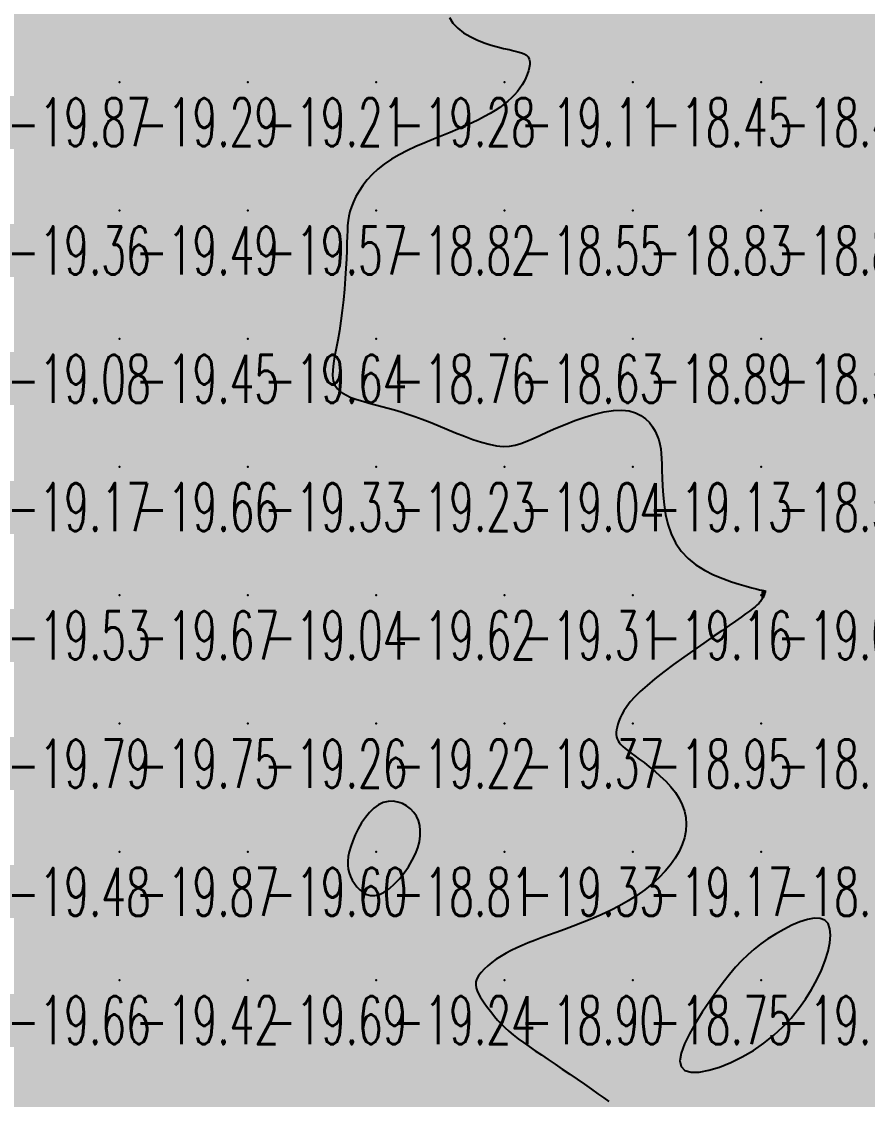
# Model space of a CAD drawing. Header units: millimetres. Extents: x 88261 to 90953, y 390274 to 392322.
# Drawn here: x 89302.6 to 89368.5, y 391067.9 to 391152 of the extents above; entities that cross this region are included whole.
import ezdxf
from ezdxf.enums import TextEntityAlignment as Align

# ---------------------------------------------------------------- set-up
doc = ezdxf.new("R2010")
doc.units = ezdxf.units.MM
doc.header["$LTSCALE"] = 25
for name, color, linetype in [('CN_03_00', 7, 'Continuous'), ('COTEAlt', 7, 'Continuous'), ('TN_COLORIAGE', 7, 'Continuous')]:
    doc.layers.add(name, color=color, linetype=linetype)
doc.styles.add('Simplex 1.0', font='Simplex.shx', dxfattribs={"width": 0.99, "height": 2.5})
doc.styles.get("Standard").update_dxf_attribs({"font": 'times.ttf'})

# ---------------------------------------------------------------- blocks, each defined once
blk = doc.blocks.new('COTE')
at = {"color": 0}
blk.add_point((0, 0), dxfattribs=at)
at = {"layer": 'COTEAlt'}
blk.add_attdef('ALT', text='', height=3.75, dxfattribs=at).set_placement((1.25, -1.25), align=Align.TOP_LEFT)

msp = doc.modelspace()

# ---------------------------------------------------------------- linework, layer by layer
at = {"layer": 'CN_03_00', "elevation": -19, "flags": 128}
msp.add_lwpolyline([(89335.951, 391152.274), (89336.23, 391151.828), (89336.605, 391151.434), (89337.056, 391151.088), (89337.562, 391150.789), (89338.101, 391150.532), (89338.653, 391150.315), (89339.197, 391150.134), (89339.712, 391149.987), (89340.18, 391149.868), (89340.598, 391149.772), (89340.967, 391149.69), (89341.287, 391149.613), (89341.558, 391149.533), (89341.782, 391149.444), (89341.958, 391149.335), (89342.087, 391149.2), (89342.17, 391149.031), (89342.211, 391148.833), (89342.212, 391148.61), (89342.179, 391148.367), (89342.114, 391148.109), (89342.021, 391147.841), (89341.904, 391147.569), (89341.767, 391147.297), (89341.613, 391147.03), (89341.44, 391146.768), (89341.246, 391146.51), (89341.029, 391146.256), (89340.787, 391146.006), (89340.517, 391145.759), (89340.218, 391145.514), (89339.888, 391145.272), (89339.523, 391145.031), (89339.125, 391144.791), (89338.692, 391144.551), (89338.225, 391144.31), (89337.723, 391144.067), (89337.187, 391143.821), (89336.615, 391143.57), (89336.007, 391143.315), (89335.367, 391143.054), (89334.702, 391142.784), (89334.026, 391142.504), (89333.349, 391142.211), (89332.684, 391141.901), (89332.043, 391141.574), (89331.438, 391141.226), (89330.879, 391140.855), (89330.378, 391140.459), (89329.933, 391140.045), (89329.542, 391139.618), (89329.203, 391139.185), (89328.914, 391138.753), (89328.671, 391138.328), (89328.473, 391137.916), (89328.317, 391137.525), (89328.2, 391137.157), (89328.116, 391136.802), (89328.059, 391136.444), (89328.023, 391136.071), (89328.001, 391135.666), (89327.986, 391135.216), (89327.973, 391134.707), (89327.956, 391134.124), (89327.928, 391133.458), (89327.888, 391132.721), (89327.837, 391131.933), (89327.773, 391131.112), (89327.696, 391130.274), (89327.607, 391129.44), (89327.504, 391128.627), (89327.388, 391127.853), (89327.26, 391127.133), (89327.13, 391126.469), (89327.012, 391125.862), (89326.917, 391125.308), (89326.859, 391124.809), (89326.851, 391124.361), (89326.904, 391123.966), (89327.032, 391123.62), (89327.243, 391123.324), (89327.53, 391123.07), (89327.881, 391122.854), (89328.284, 391122.667), (89328.728, 391122.505), (89329.201, 391122.36), (89329.692, 391122.226), (89330.189, 391122.097), (89330.683, 391121.966), (89331.177, 391121.831), (89331.676, 391121.687), (89332.186, 391121.532), (89332.712, 391121.362), (89333.259, 391121.173), (89333.834, 391120.963), (89334.441, 391120.729), (89335.083, 391120.469), (89335.751, 391120.193), (89336.433, 391119.914), (89337.116, 391119.643), (89337.79, 391119.394), (89338.442, 391119.177), (89339.06, 391119.007), (89339.632, 391118.894), (89340.151, 391118.848), (89340.629, 391118.866), (89341.083, 391118.942), (89341.53, 391119.069), (89341.988, 391119.242), (89342.472, 391119.454), (89343, 391119.699), (89343.589, 391119.972), (89344.249, 391120.263), (89344.968, 391120.561), (89345.725, 391120.851), (89346.499, 391121.119), (89347.273, 391121.349), (89348.024, 391121.527), (89348.734, 391121.64), (89349.383, 391121.672), (89349.955, 391121.613), (89350.452, 391121.473), (89350.878, 391121.265), (89351.24, 391121.002), (89351.542, 391120.699), (89351.79, 391120.368), (89351.99, 391120.024), (89352.147, 391119.679), (89352.267, 391119.343), (89352.355, 391119.009), (89352.417, 391118.665), (89352.458, 391118.299), (89352.485, 391117.9), (89352.502, 391117.456), (89352.515, 391116.956), (89352.531, 391116.387), (89352.555, 391115.744), (89352.599, 391115.04), (89352.677, 391114.297), (89352.8, 391113.534), (89352.982, 391112.771), (89353.236, 391112.028), (89353.573, 391111.325), (89354.008, 391110.682), (89354.546, 391110.115), (89355.166, 391109.623), (89355.841, 391109.2), (89356.543, 391108.841), (89357.246, 391108.541), (89357.922, 391108.295), (89358.543, 391108.096), (89359.081, 391107.94), (89359.517, 391107.821), (89359.856, 391107.734), (89360.111, 391107.673), (89360.293, 391107.633), (89360.416, 391107.607), (89360.492, 391107.59), (89360.533, 391107.577), (89360.552, 391107.561), (89360.559, 391107.538), (89360.558, 391107.508), (89360.549, 391107.471), (89360.535, 391107.428), (89360.516, 391107.379), (89360.494, 391107.326), (89360.469, 391107.268), (89360.444, 391107.207), (89360.418, 391107.142), (89360.389, 391107.073), (89360.352, 391106.998), (89360.305, 391106.915), (89360.242, 391106.824), (89360.161, 391106.723), (89360.057, 391106.61), (89359.928, 391106.485), (89359.767, 391106.345), (89359.569, 391106.184), (89359.326, 391105.998), (89359.03, 391105.78), (89358.674, 391105.524), (89358.25, 391105.226), (89357.752, 391104.878), (89357.17, 391104.476), (89356.504, 391104.016), (89355.772, 391103.509), (89354.999, 391102.968), (89354.207, 391102.406), (89353.423, 391101.836), (89352.668, 391101.272), (89351.969, 391100.727), (89351.349, 391100.214), (89350.826, 391099.744), (89350.395, 391099.315), (89350.046, 391098.924), (89349.769, 391098.568), (89349.552, 391098.243), (89349.385, 391097.946), (89349.257, 391097.672), (89349.158, 391097.419), (89349.079, 391097.183), (89349.018, 391096.963), (89348.977, 391096.757), (89348.957, 391096.565), (89348.957, 391096.384), (89348.98, 391096.214), (89349.025, 391096.053), (89349.093, 391095.901), (89349.185, 391095.755), (89349.305, 391095.611), (89349.454, 391095.462), (89349.635, 391095.305), (89349.851, 391095.133), (89350.105, 391094.941), (89350.399, 391094.723), (89350.736, 391094.475), (89351.115, 391094.191), (89351.526, 391093.874), (89351.955, 391093.525), (89352.386, 391093.148), (89352.806, 391092.744), (89353.202, 391092.316), (89353.557, 391091.867), (89353.859, 391091.399), (89354.095, 391090.915), (89354.264, 391090.417), (89354.364, 391089.908), (89354.397, 391089.389), (89354.363, 391088.865), (89354.261, 391088.336), (89354.091, 391087.806), (89353.854, 391087.276), (89353.55, 391086.751), (89353.183, 391086.232), (89352.757, 391085.722), (89352.277, 391085.225), (89351.746, 391084.743), (89351.169, 391084.28), (89350.55, 391083.839), (89349.894, 391083.422), (89349.205, 391083.032), (89348.493, 391082.669), (89347.767, 391082.33), (89347.038, 391082.015), (89346.314, 391081.721), (89345.607, 391081.449), (89344.925, 391081.195), (89344.279, 391080.959), (89343.676, 391080.739), (89343.114, 391080.531), (89342.59, 391080.332), (89342.098, 391080.138), (89341.634, 391079.944), (89341.195, 391079.747), (89340.775, 391079.544), (89340.372, 391079.329), (89339.981, 391079.1), (89339.609, 391078.86), (89339.26, 391078.611), (89338.942, 391078.355), (89338.66, 391078.098), (89338.422, 391077.84), (89338.232, 391077.585), (89338.098, 391077.336), (89338.024, 391077.096), (89338.004, 391076.862), (89338.033, 391076.632), (89338.104, 391076.404), (89338.21, 391076.176), (89338.343, 391075.945), (89338.499, 391075.709), (89338.669, 391075.465), (89338.849, 391075.211), (89339.041, 391074.949), (89339.246, 391074.679), (89339.468, 391074.402), (89339.71, 391074.121), (89339.974, 391073.835), (89340.265, 391073.546), (89340.583, 391073.255), (89340.933, 391072.963), (89341.312, 391072.668), (89341.722, 391072.367), (89342.16, 391072.059), (89342.626, 391071.739), (89343.118, 391071.407), (89343.637, 391071.059), (89344.181, 391070.692), (89344.747, 391070.307), (89345.325, 391069.91), (89345.904, 391069.51), (89346.471, 391069.116), (89347.014, 391068.737), (89347.522, 391068.381), (89347.982, 391068.058), (89348.383, 391067.777)], dxfattribs=at)
for points in [[(89333.487, 391087.562), (89333.612, 391088.029), (89333.678, 391088.476), (89333.686, 391088.901), (89333.638, 391089.299), (89333.536, 391089.67), (89333.38, 391090.011), (89333.173, 391090.318), (89332.917, 391090.589), (89332.62, 391090.818), (89332.289, 391090.997), (89331.933, 391091.12), (89331.559, 391091.179), (89331.177, 391091.168), (89330.795, 391091.081), (89330.42, 391090.909), (89330.061, 391090.65), (89329.72, 391090.316), (89329.403, 391089.924), (89329.111, 391089.489), (89328.847, 391089.028), (89328.616, 391088.556), (89328.421, 391088.091), (89328.263, 391087.648), (89328.147, 391087.239), (89328.071, 391086.864), (89328.034, 391086.517), (89328.035, 391086.194), (89328.071, 391085.89), (89328.142, 391085.599), (89328.247, 391085.318), (89328.383, 391085.04), (89328.55, 391084.765), (89328.747, 391084.502), (89328.973, 391084.265), (89329.226, 391084.066), (89329.507, 391083.918), (89329.813, 391083.836), (89330.146, 391083.832), (89330.503, 391083.919), (89330.882, 391084.105), (89331.274, 391084.381), (89331.669, 391084.732), (89332.055, 391085.142), (89332.422, 391085.596), (89332.76, 391086.08), (89333.056, 391086.579), (89333.302, 391087.077), (89333.487, 391087.562)], [(89364.945, 391078.026), (89365.237, 391078.774), (89365.456, 391079.488), (89365.595, 391080.151), (89365.647, 391080.742), (89365.604, 391081.246), (89365.46, 391081.643), (89365.207, 391081.915), (89364.842, 391082.051), (89364.382, 391082.061), (89363.847, 391081.963), (89363.257, 391081.774), (89362.634, 391081.511), (89361.998, 391081.191), (89361.369, 391080.832), (89360.769, 391080.45), (89360.211, 391080.058), (89359.692, 391079.652), (89359.2, 391079.22), (89358.724, 391078.754), (89358.253, 391078.244), (89357.776, 391077.68), (89357.283, 391077.051), (89356.763, 391076.35), (89356.211, 391075.571), (89355.654, 391074.742), (89355.123, 391073.893), (89354.651, 391073.058), (89354.27, 391072.268), (89354.013, 391071.555), (89353.912, 391070.953), (89353.999, 391070.492), (89354.296, 391070.197), (89354.779, 391070.062), (89355.414, 391070.071), (89356.165, 391070.21), (89356.998, 391070.463), (89357.878, 391070.816), (89358.771, 391071.254), (89359.641, 391071.761), (89360.46, 391072.326), (89361.223, 391072.938), (89361.927, 391073.593), (89362.575, 391074.283), (89363.165, 391075.001), (89363.697, 391075.741), (89364.171, 391076.497), (89364.588, 391077.261), (89364.945, 391078.026)]]:
    msp.add_lwpolyline(points, close=True, dxfattribs=at)
at = {"layer": 'TN_COLORIAGE', "color": 213}
for points in [[(89300.249, 391147.239, -19.281), (89310.249, 391147.239, -19.281), (89310.249, 391157.239, -19.281)], [(89300.249, 391157.239, -19.281), (89300.249, 391147.239, -19.281), (89310.249, 391157.239, -19.281)], [(89310.249, 391147.239, -19.154), (89320.249, 391147.239, -19.154), (89320.249, 391157.239, -19.154)], [(89310.249, 391157.239, -19.154), (89310.249, 391147.239, -19.154), (89320.249, 391157.239, -19.154)], [(89320.249, 391147.239, -19.627), (89330.249, 391147.239, -19.627), (89330.249, 391157.239, -19.627)], [(89320.249, 391157.239, -19.627), (89320.249, 391147.239, -19.627), (89330.249, 391157.239, -19.627)], [(89330.249, 391157.239, -19), (89336.683, 391157.239, -19), (89330.249, 391147.239, -19), (89334.694, 391151.685, -19)], [(89330.249, 391147.239, -19), (89334.694, 391151.685, -19), (89340.249, 391147.239, -19), (89340.249, 391149.666, -19)], [(89342.582, 391149.573, -19.111), (89340.249, 391149.666, -19.111), (89340.249, 391147.239, -19.111)], [(89341.943, 391147.239, -19.111), (89342.582, 391149.573, -19.111), (89340.249, 391147.239, -19.111)], [(89300.249, 391137.239, -19.286), (89310.249, 391137.239, -19.286), (89310.249, 391147.239, -19.286)], [(89300.249, 391147.239, -19.286), (89300.249, 391137.239, -19.286), (89310.249, 391147.239, -19.286)], [(89310.249, 391137.239, -19.208), (89320.249, 391137.239, -19.208), (89320.249, 391147.239, -19.208)], [(89310.249, 391147.239, -19.208), (89310.249, 391137.239, -19.208), (89320.249, 391147.239, -19.208)], [(89320.249, 391137.239, -19), (89327.895, 391137.239, -19), (89330.249, 391147.239, -19), (89330.249, 391141.128, -19)], [(89320.249, 391147.239, -19.278), (89320.249, 391137.239, -19.278), (89330.249, 391147.239, -19.278)], [(89330.249, 391147.239, -19), (89330.249, 391141.128, -19), (89340.249, 391147.239, -19), (89336.387, 391143.377, -19)], [(89340.249, 391145.254, -19.111), (89336.387, 391143.377, -19.111), (89340.249, 391147.239, -19.111)], [(89341.943, 391147.239, -19.111), (89340.249, 391145.254, -19.111), (89340.249, 391147.239, -19.111)], [(89300.249, 391127.239, -19.491), (89310.249, 391127.239, -19.491), (89310.249, 391137.239, -19.491)], [(89300.249, 391137.239, -19.491), (89300.249, 391127.239, -19.491), (89310.249, 391137.239, -19.491)], [(89310.249, 391127.239, -19.575), (89320.249, 391127.239, -19.575), (89320.249, 391137.239, -19.575)], [(89310.249, 391137.239, -19.575), (89310.249, 391127.239, -19.575), (89320.249, 391137.239, -19.575)], [(89320.249, 391127.239, -19), (89328.075, 391135.066, -19), (89320.249, 391137.239, -19), (89327.895, 391137.239, -19)], [(89327.538, 391127.239, -19.637), (89328.075, 391135.066, -19.637), (89320.249, 391127.239, -19.637)], [(89300.249, 391117.239, -19.452), (89310.249, 391117.239, -19.452), (89310.249, 391127.239, -19.452)], [(89300.249, 391127.239, -19.452), (89300.249, 391117.239, -19.452), (89310.249, 391127.239, -19.452)], [(89310.249, 391117.239, -19.637), (89320.249, 391117.239, -19.637), (89320.249, 391127.239, -19.637)], [(89310.249, 391127.239, -19.637), (89310.249, 391117.239, -19.637), (89320.249, 391127.239, -19.637)], [(89320.249, 391127.239, -19), (89327.538, 391127.239, -19), (89320.249, 391117.239, -19), (89326.101, 391123.092, -19)], [(89320.249, 391117.239, -19), (89326.101, 391123.092, -19), (89330.249, 391117.239, -19), (89330.249, 391122.115, -19)], [(89350.249, 391117.239, -19), (89350.249, 391122.686, -19), (89340.249, 391117.239, -19), (89342.759, 391119.749, -19)], [(89352.546, 391119.537, -19.132), (89350.249, 391122.686, -19.132), (89350.249, 391117.239, -19.132)], [(89334.037, 391121.028, -19.226), (89330.249, 391122.115, -19.226), (89330.249, 391117.239, -19.226)], [(89330.249, 391117.239, -19), (89334.037, 391121.028, -19), (89340.249, 391117.239, -19), (89340.249, 391118.147, -19)], [(89340.249, 391118.147, -19.037), (89342.759, 391119.749, -19.037), (89340.249, 391117.239, -19.037)], [(89352.45, 391117.239, -19.132), (89352.546, 391119.537, -19.132), (89350.249, 391117.239, -19.132)], [(89300.249, 391107.239, -19.66), (89310.249, 391107.239, -19.66), (89310.249, 391117.239, -19.66)], [(89300.249, 391117.239, -19.66), (89300.249, 391107.239, -19.66), (89310.249, 391117.239, -19.66)], [(89310.249, 391107.239, -19.335), (89320.249, 391107.239, -19.335), (89320.249, 391117.239, -19.335)], [(89310.249, 391117.239, -19.335), (89310.249, 391107.239, -19.335), (89320.249, 391117.239, -19.335)], [(89320.249, 391107.239, -19.226), (89330.249, 391107.239, -19.226), (89330.249, 391117.239, -19.226)], [(89320.249, 391117.239, -19.226), (89320.249, 391107.239, -19.226), (89330.249, 391117.239, -19.226)], [(89330.249, 391107.239, -19.037), (89340.249, 391107.239, -19.037), (89340.249, 391117.239, -19.037)], [(89330.249, 391117.239, -19.037), (89330.249, 391107.239, -19.037), (89340.249, 391117.239, -19.037)], [(89340.249, 391107.239, -19.132), (89350.249, 391107.239, -19.132), (89350.249, 391117.239, -19.132)], [(89340.249, 391117.239, -19.132), (89340.249, 391107.239, -19.132), (89350.249, 391117.239, -19.132)], [(89350.249, 391107.239, -19), (89352.837, 391109.828, -19), (89350.249, 391117.239, -19), (89352.45, 391117.239, -19)], [(89350.249, 391107.239, -19), (89352.837, 391109.828, -19), (89360.249, 391107.239, -19), (89360.249, 391107.541, -19)], [(89300.249, 391097.239, -19.674), (89310.249, 391097.239, -19.674), (89310.249, 391107.239, -19.674)], [(89300.249, 391107.239, -19.674), (89300.249, 391097.239, -19.674), (89310.249, 391107.239, -19.674)], [(89310.249, 391097.239, -19.039), (89320.249, 391097.239, -19.039), (89320.249, 391107.239, -19.039)], [(89310.249, 391107.239, -19.039), (89310.249, 391097.239, -19.039), (89320.249, 391107.239, -19.039)], [(89320.249, 391097.239, -19.617), (89330.249, 391097.239, -19.617), (89330.249, 391107.239, -19.617)], [(89320.249, 391107.239, -19.617), (89320.249, 391097.239, -19.617), (89330.249, 391107.239, -19.617)], [(89330.249, 391097.239, -19.311), (89340.249, 391097.239, -19.311), (89340.249, 391107.239, -19.311)], [(89330.249, 391107.239, -19.311), (89330.249, 391097.239, -19.311), (89340.249, 391107.239, -19.311)], [(89340.249, 391097.239, -19), (89348.966, 391097.239, -19), (89350.249, 391107.239, -19), (89350.249, 391099.731, -19)], [(89340.249, 391107.239, -19.163), (89340.249, 391097.239, -19.163), (89350.249, 391107.239, -19.163)], [(89350.249, 391107.239, -19), (89350.249, 391099.731, -19), (89360.249, 391107.239, -19), (89358.131, 391105.122, -19)], [(89360.249, 391106.637, -19.015), (89358.131, 391105.122, -19.015), (89360.249, 391107.239, -19.015)], [(89360.439, 391107.239, -19.015), (89360.655, 391107.646, -19.015), (89360.249, 391107.239, -19.015)], [(89360.249, 391107.541, -19.015), (89360.655, 391107.646, -19.015), (89360.249, 391107.239, -19.015)], [(89360.439, 391107.239, -19.015), (89360.249, 391106.637, -19.015), (89360.249, 391107.239, -19.015)], [(89300.249, 391087.239, -19.753), (89310.249, 391087.239, -19.753), (89310.249, 391097.239, -19.753)], [(89300.249, 391097.239, -19.753), (89300.249, 391087.239, -19.753), (89310.249, 391097.239, -19.753)], [(89310.249, 391087.239, -19.262), (89320.249, 391087.239, -19.262), (89320.249, 391097.239, -19.262)], [(89310.249, 391097.239, -19.262), (89310.249, 391087.239, -19.262), (89320.249, 391097.239, -19.262)], [(89320.249, 391087.239, -19), (89327.818, 391087.239, -19), (89330.249, 391097.239, -19), (89330.249, 391091.879, -19)], [(89320.249, 391097.239, -19.224), (89320.249, 391087.239, -19.224), (89330.249, 391097.239, -19.224)], [(89340.249, 391097.239, -19), (89333.707, 391090.697, -19), (89330.249, 391097.239, -19), (89330.249, 391091.879, -19)], [(89340.249, 391097.239, -19), (89333.707, 391090.697, -19), (89340.249, 391087.239, -19), (89333.964, 391087.239, -19)], [(89340.249, 391097.239, -19), (89348.966, 391097.239, -19), (89340.249, 391087.239, -19), (89348.836, 391095.826, -19)], [(89340.249, 391087.239, -19), (89348.836, 391095.826, -19), (89350.249, 391087.239, -19), (89350.249, 391094.862, -19)], [(89354.583, 391091.573, -19.173), (89350.249, 391094.862, -19.173), (89350.249, 391087.239, -19.173)], [(89354.573, 391087.239, -19.173), (89354.583, 391091.573, -19.173), (89350.249, 391087.239, -19.173)], [(89300.249, 391077.239, -19.873), (89310.249, 391077.239, -19.873), (89310.249, 391087.239, -19.873)], [(89300.249, 391087.239, -19.873), (89300.249, 391077.239, -19.873), (89310.249, 391087.239, -19.873)], [(89310.249, 391077.239, -19.605), (89320.249, 391077.239, -19.605), (89320.249, 391087.239, -19.605)], [(89310.249, 391087.239, -19.605), (89310.249, 391077.239, -19.605), (89320.249, 391087.239, -19.605)], [(89320.249, 391077.239, -19), (89328.058, 391085.049, -19), (89320.249, 391087.239, -19), (89327.818, 391087.239, -19)], [(89340.249, 391087.239, -19), (89340.249, 391079.487, -19), (89330.249, 391077.239, -19), (89337.44, 391077.239, -19)], [(89340.249, 391087.239, -19), (89333.964, 391087.239, -19), (89330.249, 391077.239, -19), (89330.249, 391082.806, -19)], [(89340.249, 391087.239, -19), (89340.249, 391079.487, -19), (89350.249, 391087.239, -19), (89343.794, 391080.785, -19)], [(89350.249, 391083.127, -19.173), (89343.794, 391080.785, -19.173), (89350.249, 391087.239, -19.173)], [(89350.249, 391083.127, -19.173), (89354.573, 391087.239, -19.173), (89350.249, 391087.239, -19.173)], [(89320.249, 391077.239, -19), (89328.058, 391085.049, -19), (89330.249, 391077.239, -19), (89330.249, 391082.806, -19)], [(89365.208, 391077.239, -19.11), (89366.446, 391083.437, -19.11), (89360.249, 391077.239, -19.11)], [(89360.249, 391080.506, -19.11), (89366.446, 391083.437, -19.11), (89360.249, 391077.239, -19.11)], [(89357.171, 391077.239, -19.11), (89360.249, 391080.506, -19.11), (89360.249, 391077.239, -19.11)], [(89300.249, 391067.239, -19.415), (89310.249, 391067.239, -19.415), (89310.249, 391077.239, -19.415)], [(89300.249, 391077.239, -19.415), (89300.249, 391067.239, -19.415), (89310.249, 391077.239, -19.415)], [(89310.249, 391067.239, -19.693), (89320.249, 391067.239, -19.693), (89320.249, 391077.239, -19.693)], [(89310.249, 391077.239, -19.693), (89310.249, 391067.239, -19.693), (89320.249, 391077.239, -19.693)], [(89320.249, 391067.239, -19.244), (89330.249, 391067.239, -19.244), (89330.249, 391077.239, -19.244)], [(89320.249, 391077.239, -19.244), (89320.249, 391067.239, -19.244), (89330.249, 391077.239, -19.244)], [(89330.249, 391067.239, -19), (89338.582, 391075.572, -19), (89330.249, 391077.239, -19), (89337.44, 391077.239, -19)], [(89360.249, 391071.174, -19.11), (89351.644, 391068.635, -19.11), (89360.249, 391077.239, -19.11)], [(89357.171, 391077.239, -19.11), (89351.644, 391068.635, -19.11), (89360.249, 391077.239, -19.11)], [(89365.208, 391077.239, -19.11), (89360.249, 391071.174, -19.11), (89360.249, 391077.239, -19.11)], [(89330.249, 391067.239, -19), (89338.582, 391075.572, -19), (89340.249, 391067.239, -19), (89340.249, 391073.261, -19)], [(89343.923, 391070.913, -19.144), (89340.249, 391073.261, -19.144), (89340.249, 391067.239, -19.144)], [(89343.923, 391070.913, -19.144), (89349.144, 391067.239, -19.144), (89340.249, 391067.239, -19.144)]]:
    msp.add_solid(points, dxfattribs=at)
at = {"layer": 'TN_COLORIAGE', "color": 203}
for points in [[(89340.249, 391149.666, -18.652), (89334.694, 391151.685, -18.652), (89340.249, 391157.239, -18.652)], [(89334.694, 391151.685, -18.652), (89336.683, 391157.239, -18.652), (89340.249, 391157.239, -18.652)], [(89340.249, 391149.666, -18.634), (89342.582, 391149.573, -18.634), (89340.249, 391157.239, -18.634), (89350.249, 391157.239, -18.634)], [(89342.582, 391149.573, -18.454), (89341.943, 391147.239, -18.454), (89350.249, 391157.239, -18.454), (89350.249, 391147.239, -18.454)], [(89350.249, 391147.239, -18.962), (89360.249, 391147.239, -18.962), (89360.249, 391157.239, -18.962)], [(89350.249, 391157.239, -18.962), (89350.249, 391147.239, -18.962), (89360.249, 391157.239, -18.962)], [(89360.249, 391147.239, -18.242), (89370.249, 391147.239, -18.242), (89370.249, 391157.239, -18.242)], [(89360.249, 391157.239, -18.242), (89360.249, 391147.239, -18.242), (89370.249, 391157.239, -18.242)], [(89340.249, 391137.239, -18.454), (89350.249, 391137.239, -18.454), (89350.249, 391147.239, -18.454)], [(89340.249, 391145.254, -18.454), (89341.943, 391147.239, -18.454), (89340.249, 391137.239, -18.454), (89350.249, 391147.239, -18.454)], [(89350.249, 391137.239, -18.469), (89360.249, 391137.239, -18.469), (89360.249, 391147.239, -18.469)], [(89350.249, 391147.239, -18.469), (89350.249, 391137.239, -18.469), (89360.249, 391147.239, -18.469)], [(89360.249, 391137.239, -18.457), (89370.249, 391137.239, -18.457), (89370.249, 391147.239, -18.457)], [(89360.249, 391147.239, -18.457), (89360.249, 391137.239, -18.457), (89370.249, 391147.239, -18.457)], [(89336.387, 391143.377, -18.551), (89340.249, 391145.254, -18.551), (89330.249, 391137.239, -18.551), (89340.249, 391137.239, -18.551)], [(89336.387, 391143.377, -18.823), (89330.249, 391141.128, -18.823), (89330.249, 391137.239, -18.823)], [(89330.249, 391141.128, -18.823), (89327.895, 391137.239, -18.823), (89330.249, 391137.239, -18.823)], [(89328.075, 391135.066, -18.763), (89327.538, 391127.239, -18.763), (89330.249, 391137.239, -18.763), (89330.249, 391127.239, -18.763)], [(89327.895, 391137.239, -18.823), (89328.075, 391135.066, -18.823), (89330.249, 391137.239, -18.823)], [(89330.249, 391127.239, -18.551), (89340.249, 391127.239, -18.551), (89340.249, 391137.239, -18.551)], [(89330.249, 391137.239, -18.551), (89330.249, 391127.239, -18.551), (89340.249, 391137.239, -18.551)], [(89340.249, 391127.239, -18.833), (89350.249, 391127.239, -18.833), (89350.249, 391137.239, -18.833)], [(89340.249, 391137.239, -18.833), (89340.249, 391127.239, -18.833), (89350.249, 391137.239, -18.833)], [(89350.249, 391127.239, -18.848), (89360.249, 391127.239, -18.848), (89360.249, 391137.239, -18.848)], [(89350.249, 391137.239, -18.848), (89350.249, 391127.239, -18.848), (89360.249, 391137.239, -18.848)], [(89360.249, 391127.239, -18.387), (89370.249, 391127.239, -18.387), (89370.249, 391137.239, -18.387)], [(89360.249, 391137.239, -18.387), (89360.249, 391127.239, -18.387), (89370.249, 391137.239, -18.387)], [(89330.249, 391122.115, -18.763), (89326.101, 391123.092, -18.763), (89330.249, 391127.239, -18.763)], [(89326.101, 391123.092, -18.763), (89327.538, 391127.239, -18.763), (89330.249, 391127.239, -18.763)], [(89330.249, 391122.115, -18.63), (89334.037, 391121.028, -18.63), (89330.249, 391127.239, -18.63), (89340.249, 391127.239, -18.63)], [(89340.249, 391118.147, -18.63), (89334.037, 391121.028, -18.63), (89340.249, 391127.239, -18.63)], [(89342.759, 391119.749, -18.63), (89340.249, 391118.147, -18.63), (89350.249, 391127.239, -18.63), (89340.249, 391127.239, -18.63)], [(89342.759, 391119.749, -18.89), (89350.249, 391122.686, -18.89), (89350.249, 391127.239, -18.89)], [(89350.249, 391122.686, -18.558), (89352.546, 391119.537, -18.558), (89350.249, 391127.239, -18.558), (89360.249, 391127.239, -18.558)], [(89352.546, 391119.537, -18.533), (89352.45, 391117.239, -18.533), (89360.249, 391127.239, -18.533), (89360.249, 391117.239, -18.533)], [(89360.249, 391117.239, -18.715), (89370.249, 391117.239, -18.715), (89370.249, 391127.239, -18.715)], [(89360.249, 391127.239, -18.715), (89360.249, 391117.239, -18.715), (89370.249, 391127.239, -18.715)], [(89352.45, 391117.239, -18.533), (89352.837, 391109.828, -18.533), (89360.249, 391117.239, -18.533)], [(89360.249, 391107.541, -18.533), (89352.837, 391109.828, -18.533), (89360.249, 391117.239, -18.533)], [(89360.655, 391107.646, -18.533), (89360.249, 391107.541, -18.533), (89370.249, 391117.239, -18.533), (89360.249, 391117.239, -18.533)], [(89360.655, 391107.646, -18.253), (89360.439, 391107.239, -18.253), (89370.249, 391117.239, -18.253), (89370.249, 391107.239, -18.253)], [(89360.249, 391097.239, -18.253), (89370.249, 391097.239, -18.253), (89370.249, 391107.239, -18.253)], [(89360.249, 391106.637, -18.253), (89360.439, 391107.239, -18.253), (89360.249, 391097.239, -18.253), (89370.249, 391107.239, -18.253)], [(89358.131, 391105.122, -18.773), (89360.249, 391106.637, -18.773), (89350.249, 391097.239, -18.773), (89360.249, 391097.239, -18.773)], [(89358.131, 391105.122, -18.946), (89350.249, 391099.731, -18.946), (89350.249, 391097.239, -18.946)], [(89350.249, 391099.731, -18.946), (89348.966, 391097.239, -18.946), (89350.249, 391097.239, -18.946)], [(89350.249, 391094.862, -18.946), (89348.836, 391095.826, -18.946), (89350.249, 391097.239, -18.946)], [(89348.836, 391095.826, -18.946), (89348.966, 391097.239, -18.946), (89350.249, 391097.239, -18.946)], [(89350.249, 391094.862, -18.773), (89354.583, 391091.573, -18.773), (89350.249, 391097.239, -18.773), (89360.249, 391097.239, -18.773)], [(89354.583, 391091.573, -18.772), (89354.573, 391087.239, -18.772), (89360.249, 391097.239, -18.772), (89360.249, 391087.239, -18.772)], [(89360.249, 391087.239, -18.67), (89370.249, 391087.239, -18.67), (89370.249, 391097.239, -18.67)], [(89360.249, 391097.239, -18.67), (89360.249, 391087.239, -18.67), (89370.249, 391097.239, -18.67)], [(89330.249, 391091.879, -18.806), (89327.818, 391087.239, -18.806), (89330.249, 391087.239, -18.806)], [(89330.249, 391091.879, -18.806), (89333.707, 391090.697, -18.806), (89330.249, 391087.239, -18.806)], [(89333.964, 391087.239, -18.806), (89333.707, 391090.697, -18.806), (89330.249, 391087.239, -18.806)], [(89327.818, 391087.239, -18.806), (89328.058, 391085.049, -18.806), (89330.249, 391087.239, -18.806)], [(89330.249, 391082.806, -18.806), (89328.058, 391085.049, -18.806), (89330.249, 391087.239, -18.806)], [(89330.249, 391082.806, -18.806), (89333.964, 391087.239, -18.806), (89330.249, 391087.239, -18.806)], [(89360.249, 391080.506, -18.752), (89357.171, 391077.239, -18.752), (89360.249, 391087.239, -18.752), (89350.249, 391077.239, -18.752)], [(89354.573, 391087.239, -18.752), (89350.249, 391083.127, -18.752), (89360.249, 391087.239, -18.752), (89350.249, 391077.239, -18.752)], [(89366.446, 391083.437, -18.772), (89360.249, 391080.506, -18.772), (89370.249, 391087.239, -18.772), (89360.249, 391087.239, -18.772)], [(89366.446, 391083.437, -18.888), (89365.208, 391077.239, -18.888), (89370.249, 391087.239, -18.888), (89370.249, 391077.239, -18.888)], [(89343.794, 391080.785, -18.752), (89350.249, 391083.127, -18.752), (89340.249, 391077.239, -18.752), (89350.249, 391077.239, -18.752)], [(89343.794, 391080.785, -18.905), (89340.249, 391079.487, -18.905), (89340.249, 391077.239, -18.905)], [(89337.44, 391077.239, -18.905), (89340.249, 391079.487, -18.905), (89340.249, 391077.239, -18.905)], [(89337.44, 391077.239, -18.905), (89338.582, 391075.572, -18.905), (89340.249, 391077.239, -18.905)], [(89340.249, 391073.261, -18.905), (89338.582, 391075.572, -18.905), (89340.249, 391077.239, -18.905)], [(89340.249, 391073.261, -18.752), (89343.923, 391070.913, -18.752), (89340.249, 391077.239, -18.752), (89350.249, 391077.239, -18.752)], [(89349.144, 391067.239, -18.752), (89343.923, 391070.913, -18.752), (89350.249, 391067.239, -18.752), (89350.249, 391077.239, -18.752)], [(89351.644, 391068.635, -18.752), (89357.171, 391077.239, -18.752), (89350.249, 391067.239, -18.752), (89350.249, 391077.239, -18.752)], [(89360.249, 391067.239, -18.888), (89370.249, 391067.239, -18.888), (89370.249, 391077.239, -18.888)], [(89360.249, 391071.174, -18.888), (89365.208, 391077.239, -18.888), (89360.249, 391067.239, -18.888), (89370.249, 391077.239, -18.888)], [(89351.644, 391068.635, -18.928), (89360.249, 391071.174, -18.928), (89350.249, 391067.239, -18.928), (89360.249, 391067.239, -18.928)]]:
    msp.add_solid(points, dxfattribs=at)

# ---------------------------------------------------------------- block references
at = {"layer": 'COTEAlt'}
ref = msp.add_blockref('COTE', (89300.249, 391147.239), dxfattribs=at)
ref.add_attrib('ALT', '-19.87', dxfattribs={"height": 3.75, "style": 'Simplex 1.0', "width": 0.6}).set_placement((89301.499, 391145.989), align=Align.TOP_LEFT)
ref = msp.add_blockref('COTE', (89310.249, 391147.239), dxfattribs=at)
ref.add_attrib('ALT', '-19.29', dxfattribs={"height": 3.75, "style": 'Simplex 1.0', "width": 0.6}).set_placement((89311.499, 391145.989), align=Align.TOP_LEFT)
ref = msp.add_blockref('COTE', (89320.249, 391147.239), dxfattribs=at)
ref.add_attrib('ALT', '-19.21', dxfattribs={"height": 3.75, "style": 'Simplex 1.0', "width": 0.6}).set_placement((89321.499, 391145.989), align=Align.TOP_LEFT)
ref = msp.add_blockref('COTE', (89330.249, 391147.239), dxfattribs=at)
ref.add_attrib('ALT', '-19.28', dxfattribs={"height": 3.75, "style": 'Simplex 1.0', "width": 0.6}).set_placement((89331.499, 391145.989), align=Align.TOP_LEFT)
ref = msp.add_blockref('COTE', (89340.249, 391147.239), dxfattribs=at)
ref.add_attrib('ALT', '-19.11', dxfattribs={"height": 3.75, "style": 'Simplex 1.0', "width": 0.6}).set_placement((89341.499, 391145.989), align=Align.TOP_LEFT)
ref = msp.add_blockref('COTE', (89350.249, 391147.239), dxfattribs=at)
ref.add_attrib('ALT', '-18.45', dxfattribs={"height": 3.75, "style": 'Simplex 1.0', "width": 0.6}).set_placement((89351.499, 391145.989), align=Align.TOP_LEFT)
ref = msp.add_blockref('COTE', (89360.249, 391147.239), dxfattribs=at)
ref.add_attrib('ALT', '-18.47', dxfattribs={"height": 3.75, "style": 'Simplex 1.0', "width": 0.6}).set_placement((89361.499, 391145.989), align=Align.TOP_LEFT)
ref = msp.add_blockref('COTE', (89300.249, 391137.239), dxfattribs=at)
ref.add_attrib('ALT', '-19.36', dxfattribs={"height": 3.75, "style": 'Simplex 1.0', "width": 0.6}).set_placement((89301.499, 391135.989), align=Align.TOP_LEFT)
ref = msp.add_blockref('COTE', (89310.249, 391137.239), dxfattribs=at)
ref.add_attrib('ALT', '-19.49', dxfattribs={"height": 3.75, "style": 'Simplex 1.0', "width": 0.6}).set_placement((89311.499, 391135.989), align=Align.TOP_LEFT)
ref = msp.add_blockref('COTE', (89320.249, 391137.239), dxfattribs=at)
ref.add_attrib('ALT', '-19.57', dxfattribs={"height": 3.75, "style": 'Simplex 1.0', "width": 0.6}).set_placement((89321.499, 391135.989), align=Align.TOP_LEFT)
ref = msp.add_blockref('COTE', (89330.249, 391137.239), dxfattribs=at)
ref.add_attrib('ALT', '-18.82', dxfattribs={"height": 3.75, "style": 'Simplex 1.0', "width": 0.6}).set_placement((89331.499, 391135.989), align=Align.TOP_LEFT)
ref = msp.add_blockref('COTE', (89340.249, 391137.239), dxfattribs=at)
ref.add_attrib('ALT', '-18.55', dxfattribs={"height": 3.75, "style": 'Simplex 1.0', "width": 0.6}).set_placement((89341.499, 391135.989), align=Align.TOP_LEFT)
ref = msp.add_blockref('COTE', (89350.249, 391137.239), dxfattribs=at)
ref.add_attrib('ALT', '-18.83', dxfattribs={"height": 3.75, "style": 'Simplex 1.0', "width": 0.6}).set_placement((89351.499, 391135.989), align=Align.TOP_LEFT)
ref = msp.add_blockref('COTE', (89360.249, 391137.239), dxfattribs=at)
ref.add_attrib('ALT', '-18.85', dxfattribs={"height": 3.75, "style": 'Simplex 1.0', "width": 0.6}).set_placement((89361.499, 391135.989), align=Align.TOP_LEFT)
ref = msp.add_blockref('COTE', (89300.249, 391127.239), dxfattribs=at)
ref.add_attrib('ALT', '-19.08', dxfattribs={"height": 3.75, "style": 'Simplex 1.0', "width": 0.6}).set_placement((89301.499, 391125.989), align=Align.TOP_LEFT)
ref = msp.add_blockref('COTE', (89310.249, 391127.239), dxfattribs=at)
ref.add_attrib('ALT', '-19.45', dxfattribs={"height": 3.75, "style": 'Simplex 1.0', "width": 0.6}).set_placement((89311.499, 391125.989), align=Align.TOP_LEFT)
ref = msp.add_blockref('COTE', (89320.249, 391127.239), dxfattribs=at)
ref.add_attrib('ALT', '-19.64', dxfattribs={"height": 3.75, "style": 'Simplex 1.0', "width": 0.6}).set_placement((89321.499, 391125.989), align=Align.TOP_LEFT)
ref = msp.add_blockref('COTE', (89330.249, 391127.239), dxfattribs=at)
ref.add_attrib('ALT', '-18.76', dxfattribs={"height": 3.75, "style": 'Simplex 1.0', "width": 0.6}).set_placement((89331.499, 391125.989), align=Align.TOP_LEFT)
ref = msp.add_blockref('COTE', (89340.249, 391127.239), dxfattribs=at)
ref.add_attrib('ALT', '-18.63', dxfattribs={"height": 3.75, "style": 'Simplex 1.0', "width": 0.6}).set_placement((89341.499, 391125.989), align=Align.TOP_LEFT)
ref = msp.add_blockref('COTE', (89350.249, 391127.239), dxfattribs=at)
ref.add_attrib('ALT', '-18.89', dxfattribs={"height": 3.75, "style": 'Simplex 1.0', "width": 0.6}).set_placement((89351.499, 391125.989), align=Align.TOP_LEFT)
ref = msp.add_blockref('COTE', (89360.249, 391127.239), dxfattribs=at)
ref.add_attrib('ALT', '-18.56', dxfattribs={"height": 3.75, "style": 'Simplex 1.0', "width": 0.6}).set_placement((89361.499, 391125.989), align=Align.TOP_LEFT)
ref = msp.add_blockref('COTE', (89300.249, 391117.239), dxfattribs=at)
ref.add_attrib('ALT', '-19.17', dxfattribs={"height": 3.75, "style": 'Simplex 1.0', "width": 0.6}).set_placement((89301.499, 391115.989), align=Align.TOP_LEFT)
ref = msp.add_blockref('COTE', (89310.249, 391117.239), dxfattribs=at)
ref.add_attrib('ALT', '-19.66', dxfattribs={"height": 3.75, "style": 'Simplex 1.0', "width": 0.6}).set_placement((89311.499, 391115.989), align=Align.TOP_LEFT)
ref = msp.add_blockref('COTE', (89320.249, 391117.239), dxfattribs=at)
ref.add_attrib('ALT', '-19.33', dxfattribs={"height": 3.75, "style": 'Simplex 1.0', "width": 0.6}).set_placement((89321.499, 391115.989), align=Align.TOP_LEFT)
ref = msp.add_blockref('COTE', (89330.249, 391117.239), dxfattribs=at)
ref.add_attrib('ALT', '-19.23', dxfattribs={"height": 3.75, "style": 'Simplex 1.0', "width": 0.6}).set_placement((89331.499, 391115.989), align=Align.TOP_LEFT)
ref = msp.add_blockref('COTE', (89340.249, 391117.239), dxfattribs=at)
ref.add_attrib('ALT', '-19.04', dxfattribs={"height": 3.75, "style": 'Simplex 1.0', "width": 0.6}).set_placement((89341.499, 391115.989), align=Align.TOP_LEFT)
ref = msp.add_blockref('COTE', (89350.249, 391117.239), dxfattribs=at)
ref.add_attrib('ALT', '-19.13', dxfattribs={"height": 3.75, "style": 'Simplex 1.0', "width": 0.6}).set_placement((89351.499, 391115.989), align=Align.TOP_LEFT)
ref = msp.add_blockref('COTE', (89360.249, 391117.239), dxfattribs=at)
ref.add_attrib('ALT', '-18.53', dxfattribs={"height": 3.75, "style": 'Simplex 1.0', "width": 0.6}).set_placement((89361.499, 391115.989), align=Align.TOP_LEFT)
ref = msp.add_blockref('COTE', (89300.249, 391107.239), dxfattribs=at)
ref.add_attrib('ALT', '-19.53', dxfattribs={"height": 3.75, "style": 'Simplex 1.0', "width": 0.6}).set_placement((89301.499, 391105.989), align=Align.TOP_LEFT)
ref = msp.add_blockref('COTE', (89310.249, 391107.239), dxfattribs=at)
ref.add_attrib('ALT', '-19.67', dxfattribs={"height": 3.75, "style": 'Simplex 1.0', "width": 0.6}).set_placement((89311.499, 391105.989), align=Align.TOP_LEFT)
ref = msp.add_blockref('COTE', (89320.249, 391107.239), dxfattribs=at)
ref.add_attrib('ALT', '-19.04', dxfattribs={"height": 3.75, "style": 'Simplex 1.0', "width": 0.6}).set_placement((89321.499, 391105.989), align=Align.TOP_LEFT)
ref = msp.add_blockref('COTE', (89330.249, 391107.239), dxfattribs=at)
ref.add_attrib('ALT', '-19.62', dxfattribs={"height": 3.75, "style": 'Simplex 1.0', "width": 0.6}).set_placement((89331.499, 391105.989), align=Align.TOP_LEFT)
ref = msp.add_blockref('COTE', (89340.249, 391107.239), dxfattribs=at)
ref.add_attrib('ALT', '-19.31', dxfattribs={"height": 3.75, "style": 'Simplex 1.0', "width": 0.6}).set_placement((89341.499, 391105.989), align=Align.TOP_LEFT)
ref = msp.add_blockref('COTE', (89350.249, 391107.239), dxfattribs=at)
ref.add_attrib('ALT', '-19.16', dxfattribs={"height": 3.75, "style": 'Simplex 1.0', "width": 0.6}).set_placement((89351.499, 391105.989), align=Align.TOP_LEFT)
ref = msp.add_blockref('COTE', (89360.249, 391107.239), dxfattribs=at)
ref.add_attrib('ALT', '-19.01', dxfattribs={"height": 3.75, "style": 'Simplex 1.0', "width": 0.6}).set_placement((89361.499, 391105.989), align=Align.TOP_LEFT)
ref = msp.add_blockref('COTE', (89300.249, 391097.239), dxfattribs=at)
ref.add_attrib('ALT', '-19.79', dxfattribs={"height": 3.75, "style": 'Simplex 1.0', "width": 0.6}).set_placement((89301.499, 391095.989), align=Align.TOP_LEFT)
ref = msp.add_blockref('COTE', (89310.249, 391097.239), dxfattribs=at)
ref.add_attrib('ALT', '-19.75', dxfattribs={"height": 3.75, "style": 'Simplex 1.0', "width": 0.6}).set_placement((89311.499, 391095.989), align=Align.TOP_LEFT)
ref = msp.add_blockref('COTE', (89320.249, 391097.239), dxfattribs=at)
ref.add_attrib('ALT', '-19.26', dxfattribs={"height": 3.75, "style": 'Simplex 1.0', "width": 0.6}).set_placement((89321.499, 391095.989), align=Align.TOP_LEFT)
ref = msp.add_blockref('COTE', (89330.249, 391097.239), dxfattribs=at)
ref.add_attrib('ALT', '-19.22', dxfattribs={"height": 3.75, "style": 'Simplex 1.0', "width": 0.6}).set_placement((89331.499, 391095.989), align=Align.TOP_LEFT)
ref = msp.add_blockref('COTE', (89340.249, 391097.239), dxfattribs=at)
ref.add_attrib('ALT', '-19.37', dxfattribs={"height": 3.75, "style": 'Simplex 1.0', "width": 0.6}).set_placement((89341.499, 391095.989), align=Align.TOP_LEFT)
ref = msp.add_blockref('COTE', (89350.249, 391097.239), dxfattribs=at)
ref.add_attrib('ALT', '-18.95', dxfattribs={"height": 3.75, "style": 'Simplex 1.0', "width": 0.6}).set_placement((89351.499, 391095.989), align=Align.TOP_LEFT)
ref = msp.add_blockref('COTE', (89360.249, 391097.239), dxfattribs=at)
ref.add_attrib('ALT', '-18.77', dxfattribs={"height": 3.75, "style": 'Simplex 1.0', "width": 0.6}).set_placement((89361.499, 391095.989), align=Align.TOP_LEFT)
ref = msp.add_blockref('COTE', (89300.249, 391087.239), dxfattribs=at)
ref.add_attrib('ALT', '-19.48', dxfattribs={"height": 3.75, "style": 'Simplex 1.0', "width": 0.6}).set_placement((89301.499, 391085.989), align=Align.TOP_LEFT)
ref = msp.add_blockref('COTE', (89310.249, 391087.239), dxfattribs=at)
ref.add_attrib('ALT', '-19.87', dxfattribs={"height": 3.75, "style": 'Simplex 1.0', "width": 0.6}).set_placement((89311.499, 391085.989), align=Align.TOP_LEFT)
ref = msp.add_blockref('COTE', (89320.249, 391087.239), dxfattribs=at)
ref.add_attrib('ALT', '-19.60', dxfattribs={"height": 3.75, "style": 'Simplex 1.0', "width": 0.6}).set_placement((89321.499, 391085.989), align=Align.TOP_LEFT)
ref = msp.add_blockref('COTE', (89330.249, 391087.239), dxfattribs=at)
ref.add_attrib('ALT', '-18.81', dxfattribs={"height": 3.75, "style": 'Simplex 1.0', "width": 0.6}).set_placement((89331.499, 391085.989), align=Align.TOP_LEFT)
ref = msp.add_blockref('COTE', (89340.249, 391087.239), dxfattribs=at)
ref.add_attrib('ALT', '-19.33', dxfattribs={"height": 3.75, "style": 'Simplex 1.0', "width": 0.6}).set_placement((89341.499, 391085.989), align=Align.TOP_LEFT)
ref = msp.add_blockref('COTE', (89350.249, 391087.239), dxfattribs=at)
ref.add_attrib('ALT', '-19.17', dxfattribs={"height": 3.75, "style": 'Simplex 1.0', "width": 0.6}).set_placement((89351.499, 391085.989), align=Align.TOP_LEFT)
ref = msp.add_blockref('COTE', (89360.249, 391087.239), dxfattribs=at)
ref.add_attrib('ALT', '-18.77', dxfattribs={"height": 3.75, "style": 'Simplex 1.0', "width": 0.6}).set_placement((89361.499, 391085.989), align=Align.TOP_LEFT)
ref = msp.add_blockref('COTE', (89300.249, 391077.239), dxfattribs=at)
ref.add_attrib('ALT', '-19.66', dxfattribs={"height": 3.75, "style": 'Simplex 1.0', "width": 0.6}).set_placement((89301.499, 391075.989), align=Align.TOP_LEFT)
ref = msp.add_blockref('COTE', (89310.249, 391077.239), dxfattribs=at)
ref.add_attrib('ALT', '-19.42', dxfattribs={"height": 3.75, "style": 'Simplex 1.0', "width": 0.6}).set_placement((89311.499, 391075.989), align=Align.TOP_LEFT)
ref = msp.add_blockref('COTE', (89320.249, 391077.239), dxfattribs=at)
ref.add_attrib('ALT', '-19.69', dxfattribs={"height": 3.75, "style": 'Simplex 1.0', "width": 0.6}).set_placement((89321.499, 391075.989), align=Align.TOP_LEFT)
ref = msp.add_blockref('COTE', (89330.249, 391077.239), dxfattribs=at)
ref.add_attrib('ALT', '-19.24', dxfattribs={"height": 3.75, "style": 'Simplex 1.0', "width": 0.6}).set_placement((89331.499, 391075.989), align=Align.TOP_LEFT)
ref = msp.add_blockref('COTE', (89340.249, 391077.239), dxfattribs=at)
ref.add_attrib('ALT', '-18.90', dxfattribs={"height": 3.75, "style": 'Simplex 1.0', "width": 0.6}).set_placement((89341.499, 391075.989), align=Align.TOP_LEFT)
ref = msp.add_blockref('COTE', (89350.249, 391077.239), dxfattribs=at)
ref.add_attrib('ALT', '-18.75', dxfattribs={"height": 3.75, "style": 'Simplex 1.0', "width": 0.6}).set_placement((89351.499, 391075.989), align=Align.TOP_LEFT)
ref = msp.add_blockref('COTE', (89360.249, 391077.239), dxfattribs=at)
ref.add_attrib('ALT', '-19.11', dxfattribs={"height": 3.75, "style": 'Simplex 1.0', "width": 0.6}).set_placement((89361.499, 391075.989), align=Align.TOP_LEFT)

doc.saveas('drawing.dxf')
